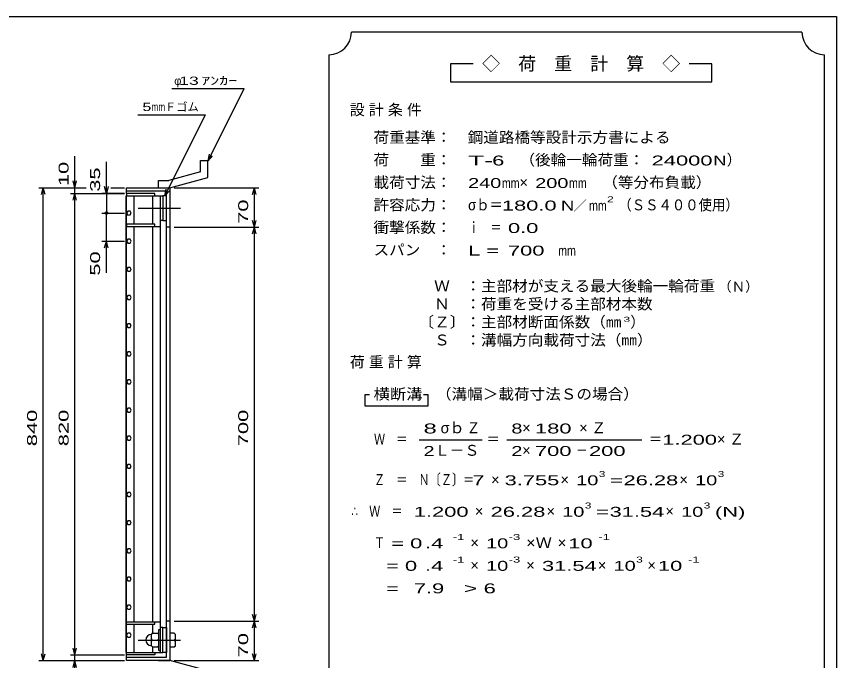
# Model space of a CAD drawing. Units: millimetres, scale not verified. Extents: x -1456 to 1385, y -1026 to 843.
# Drawn here: x -72 to 1385, y -302 to 843 of the extents above; entities that cross this region are included whole.
import ezdxf
from ezdxf.enums import TextEntityAlignment as Align

# ---------------------------------------------------------------- set-up
doc = ezdxf.new("R2010")
doc.units = ezdxf.units.MM
doc.header["$LTSCALE"] = 8
doc.linetypes.add('CHAIN', pattern=[18.5, 12, -1.5, 3.5, -1.5])
for name, color, linetype, lineweight in [('0_2', 150, 'Continuous', 25), ('16', 3, 'Continuous', 25), ('19', 6, 'Continuous', 25), ('22', 4, 'Continuous', 25), ('24', 2, 'Continuous', 25)]:
    doc.layers.add(name, color=color, linetype=linetype, lineweight=lineweight)
doc.styles.add('ベクトル', font='')
doc.styles.get('ベクトル').set_extended_font_data('ベクトル')

msp = doc.modelspace()

# ---------------------------------------------------------------- linework, layer by layer
at = {"layer": '0_2'}
for p, q in [((-1383.2, 842.8), (1384.8, 842.8)), ((1384.8, 842.8), (1384.8, -917.2))]:
    msp.add_line(p, q, dxfattribs=at)
at = {"layer": '16'}
for p, q in [((174, 528.5), (124, 528.5)), ((124, 528.5), (124, 524)), ((174, 524), (174, 528.5)), ((123.3, -287), (123.3, 524)), ((123.3, 524), (124, 524)), ((124, 524), (174, 524)), ((124, -287), (124, 524)), ((124, 524), (184, 524)), ((137.5, 474), (137.5, 524)), ((170.5, 474), (170.5, 524)), ((184, -287), (184, 524)), ((184, 524), (188.5, 524)), ((188.5, 524), (188.5, 480)), ((194.5, 524), (188.5, 524)), ((194.5, 480), (194.5, 524)), ((125.976, 496.95), (124, 493.472)), ((129.976, 496.978), (125.976, 496.95)), ((132, 493.5), (129.976, 496.978)), ((124, 493.472), (126.024, 490.022)), ((126.024, 490.022), (130.024, 490.05)), ((130.024, 490.05), (132, 493.528)), ((124, 474), (124, 469.5)), ((174, 474), (124, 474)), ((124, 469.5), (184, 469.5)), ((137.5, -232.5), (137.5, 469.5)), ((170.5, -232.5), (170.5, 469.5)), ((174, 469.5), (174, 474)), ((188.5, 480), (184, 480)), ((188.5, 480), (194.5, 480)), ((125.976, 446.95), (124, 443.472)), ((124, 443.472), (126.024, 440.022)), ((129.976, 446.978), (125.976, 446.95)), ((126.024, 440.022), (130.024, 440.05)), ((132, 443.5), (129.976, 446.978)), ((130.024, 440.05), (132, 443.528)), ((125.976, 396.95), (124, 393.472)), ((124, 393.472), (126.024, 390.022)), ((129.976, 396.978), (125.976, 396.95)), ((132, 393.5), (129.976, 396.978)), ((130.024, 390.05), (132, 393.528)), ((126.024, 390.022), (130.024, 390.05)), ((125.976, 346.95), (124, 343.472)), ((124, 343.472), (126.024, 340.022)), ((129.976, 346.978), (125.976, 346.95)), ((126.024, 340.022), (130.024, 340.05)), ((132, 343.5), (129.976, 346.978)), ((130.024, 340.05), (132, 343.528)), ((125.976, 296.95), (124, 293.472)), ((124, 293.472), (126.024, 290.022)), ((129.976, 296.978), (125.976, 296.95)), ((132, 293.5), (129.976, 296.978)), ((130.024, 290.05), (132, 293.528)), ((126.024, 290.022), (130.024, 290.05)), ((125.976, 246.95), (124, 243.472)), ((124, 243.472), (126.024, 240.022)), ((129.976, 246.978), (125.976, 246.95)), ((126.024, 240.022), (130.024, 240.05)), ((132, 243.5), (129.976, 246.978)), ((130.024, 240.05), (132, 243.528)), ((125.976, 196.95), (124, 193.472)), ((124, 193.472), (126.024, 190.022)), ((129.976, 196.978), (125.976, 196.95)), ((126.024, 190.022), (130.024, 190.05)), ((132, 193.5), (129.976, 196.978)), ((130.024, 190.05), (132, 193.528)), ((125.976, 146.95), (124, 143.472)), ((129.976, 146.978), (125.976, 146.95)), ((132, 143.5), (129.976, 146.978)), ((124, 143.472), (126.024, 140.022)), ((126.024, 140.022), (130.024, 140.05)), ((130.024, 140.05), (132, 143.528)), ((125.976, 96.95), (124, 93.472)), ((124, 93.472), (126.024, 90.022)), ((129.976, 96.978), (125.976, 96.95)), ((126.024, 90.022), (130.024, 90.05)), ((132, 93.5), (129.976, 96.978)), ((130.024, 90.05), (132, 93.528)), ((125.976, 46.95), (124, 43.472)), ((129.976, 46.978), (125.976, 46.95)), ((132, 43.5), (129.976, 46.978)), ((124, 43.472), (126.024, 40.022)), ((126.024, 40.022), (130.024, 40.05)), ((130.024, 40.05), (132, 43.528)), ((125.976, -3.05), (124, -6.528)), ((124, -6.528), (126.024, -9.978)), ((129.976, -3.022), (125.976, -3.05)), ((126.024, -9.978), (130.024, -9.95)), ((132, -6.5), (129.976, -3.022)), ((130.024, -9.95), (132, -6.472)), ((125.976, -53.05), (124, -56.528)), ((124, -56.528), (126.024, -59.978)), ((129.976, -53.022), (125.976, -53.05)), ((132, -56.5), (129.976, -53.022)), ((130.024, -59.95), (132, -56.472)), ((126.024, -59.978), (130.024, -59.95)), ((125.976, -103.05), (124, -106.528)), ((124, -106.528), (126.024, -109.978)), ((129.976, -103.022), (125.976, -103.05)), ((126.024, -109.978), (130.024, -109.95)), ((132, -106.5), (129.976, -103.022)), ((130.024, -109.95), (132, -106.472)), ((125.976, -153.05), (124, -156.528)), ((124, -156.528), (126.024, -159.978)), ((129.976, -153.022), (125.976, -153.05)), ((126.024, -159.978), (130.024, -159.95)), ((132, -156.5), (129.976, -153.022)), ((130.024, -159.95), (132, -156.472)), ((125.976, -203.05), (124, -206.528)), ((129.976, -203.022), (125.976, -203.05)), ((132, -206.5), (129.976, -203.022)), ((126.024, -209.978), (124, -206.528)), ((126.024, -209.978), (130.024, -209.95)), ((130.024, -209.95), (132, -206.472)), ((124, -237), (124, -232.5)), ((124, -232.5), (184, -232.5)), ((174, -237), (174, -232.5)), ((124, -237), (174, -237)), ((137.5, -287), (137.5, -237)), ((170.5, -252), (170.5, -237)), ((181, -283.5), (181, -246.5)), ((181, -246.5), (184, -246.5)), ((188.5, -243), (184, -243)), ((184, -283.5), (184, -246.5)), ((188.5, -287), (188.5, -243)), ((188.5, -243), (194.5, -243)), ((194.5, -243), (194.5, -287)), ((124, -256.528), (125.976, -253.05)), ((126.024, -259.978), (124, -256.528)), ((129.976, -253.022), (125.976, -253.05)), ((126.024, -259.978), (130.024, -259.95)), ((132, -256.5), (129.976, -253.022)), ((130.024, -259.95), (132, -256.472)), ((168, -255), (170, -253)), ((168, -275), (168, -255)), ((170, -253), (179, -253)), ((181, -255), (179, -253)), ((170, -265), (168, -263)), ((170, -265), (168, -267)), ((168, -275), (170, -277)), ((170, -265), (179, -265)), ((179, -265), (181, -263)), ((181, -267), (179, -265)), ((179, -277), (181, -275)), ((123.3, -287), (124, -287)), ((124, -287), (174, -287)), ((124, -291.5), (124, -287)), ((124, -287), (184, -287)), ((170, -277), (179, -277)), ((170.5, -287), (170.5, -278)), ((174, -287), (174, -291.5)), ((181, -283.5), (184, -283.5)), ((184, -287), (188.5, -287)), ((194.5, -287), (188.5, -287)), ((174, -291.5), (124, -291.5))]:
    msp.add_line(p, q, dxfattribs=at)
at = {"layer": '16', "linetype": 'CHAIN'}
for p, q in [((144.4, 502), (219.4, 502)), ((144.4, -265), (219.4, -265))]:
    msp.add_line(p, q, dxfattribs=at)
at = {"layer": '16'}
msp.add_arc((168, -265), 10, 90, 270, dxfattribs=at)
at = {"layer": '19'}
for p, q in [((255.11, 586.62), (268.11, 586.62)), ((255.11, 566.6), (255.11, 586.62)), ((268.11, 556.62), (268.11, 586.62)), ((255.11, 566.6), (198.78, 551.51)), ((200.5, 538.5), (268.11, 556.62)), ((180.49, 551.51), (198.78, 551.51)), ((180.49, 538.51), (180.49, 551.51)), ((124, 528.5), (124, 538.5)), ((124, 538.5), (200.5, 538.5)), ((194.5, 532.5), (124, 532.5)), ((180.5, 538.5), (200.5, 538.5)), ((194.5, -295.5), (194.5, 532.5)), ((200.5, 538.5), (200.5, -301.5)), ((200.5, 468.5), (194.5, 468.5)), ((200.5, -231.5), (194.5, -231.5)), ((208.5, -253), (200.5, -253)), ((200.5, -253), (200.5, -277)), ((210.5, -255), (208.5, -253)), ((210.5, -275), (210.5, -255)), ((200.5, -265), (208.5, -265)), ((210.5, -263), (208.5, -265)), ((208.5, -265), (210.5, -267)), ((208.5, -277), (210.5, -275)), ((200.5, -277), (208.5, -277)), ((124, -301.5), (124, -291.5)), ((124, -295.5), (194.5, -295.5)), ((200.5, -301.5), (124, -301.5)), ((180.5, -301.5), (200.5, -301.5)), ((268.11, -319.62), (200.5, -301.5))]:
    msp.add_line(p, q, dxfattribs=at)
at = {"layer": '22'}
for p, q in [((204.5, 714.5), (332.5, 714.5)), ((268.5, 586.5), (332.5, 714.5)), ((144, 668), (264, 668)), ((192, 524), (264, 668)), ((268.5, 586.5), (270.9, 598.18)), ((32, 538.5), (32, 594.5)), ((88, 528.5), (88, 584.5)), ((268.5, 586.5), (276.5, 595.3)), ((32, 538.5), (28.8, 550.5)), ((32, 538.5), (35.2, 550.5)), ((88, 528.5), (84.8, 540.5)), ((91.2, 540.5), (88, 528.5)), ((-32, 538.5), (52, 538.5)), ((-27.2, 526.5), (-24, 538.5)), ((-20.8, 526.5), (-24, 538.5)), ((-24, -301.5), (-24, 538.5)), ((24, 538.5), (52, 538.5)), ((24, 528.5), (120, 528.5)), ((28.8, 516.5), (32, 528.5)), ((32, 528.5), (32, 538.5)), ((35.2, 516.5), (32, 528.5)), ((32, -291.5), (32, 528.5)), ((120, 528.5), (80, 528.5)), ((88, 528.5), (88, 493.5)), ((96, 538.5), (120, 538.5)), ((96, 538.5), (120, 538.5)), ((192, 524), (194.4, 535.68)), ((192, 524), (200, 532.8)), ((208.5, 538.5), (358.9, 538.5)), ((347.7, 526.5), (350.9, 538.5)), ((354.1, 526.5), (350.9, 538.5)), ((350.9, 468.5), (350.9, 538.5)), ((80, 493.5), (120, 493.5)), ((88, 443.5), (88, 493.5)), ((208.5, 468.5), (358.9, 468.5)), ((350.9, 468.5), (347.7, 480.5)), ((347.7, 456.5), (350.9, 468.5)), ((350.9, 468.5), (354.1, 480.5)), ((354.1, 456.5), (350.9, 468.5)), ((350.9, -231.5), (350.9, 468.5)), ((80, 443.5), (120, 443.5)), ((84.8, 431.5), (88, 443.5)), ((91.2, 431.5), (88, 443.5)), ((88, 387.5), (88, 443.5)), ((208.5, -231.5), (358.9, -231.5)), ((350.9, -231.5), (347.7, -219.5)), ((347.7, -243.5), (350.9, -231.5)), ((350.9, -231.5), (354.1, -219.5)), ((354.1, -243.5), (350.9, -231.5)), ((350.9, -301.5), (350.9, -231.5)), ((-24, -301.5), (-27.2, -289.5)), ((-24, -301.5), (-20.8, -289.5)), ((32, -291.5), (28.8, -279.5)), ((32, -291.5), (35.2, -279.5)), ((350.9, -301.5), (347.7, -289.5)), ((350.9, -301.5), (354.1, -289.5)), ((-32, -301.5), (120, -301.5)), ((24, -291.5), (120, -291.5)), ((24, -301.5), (120, -301.5)), ((28.8, -313.5), (32, -301.5)), ((32, -301.5), (32, -291.5)), ((35.2, -313.5), (32, -301.5)), ((32, -357.5), (32, -301.5)), ((208.5, -301.5), (358.9, -301.5))]:
    msp.add_line(p, q, dxfattribs=at)
msp.add_circle((88, 493.5), 2.4, dxfattribs=at)
at = {"layer": '24', "color": 4}
for p, q in [((1323.2, 814.8), (523.2, 814.8)), ((483.2, 774.8), (483.2, -465.2)), ((1363.2, -465.2), (1363.2, 774.8)), ((739.2, 758.8), (699.2, 758.8)), ((699.2, 758.8), (699.2, 726.8)), ((1163.2, 758.8), (1123.2, 758.8)), ((1163.2, 726.8), (1163.2, 758.8)), ((699.2, 726.8), (1163.2, 726.8)), ((555.2, 170.8), (547.2, 170.8)), ((547.2, 170.8), (547.2, 150.8)), ((659.2, 170.8), (651.2, 170.8)), ((659.2, 150.8), (659.2, 170.8)), ((547.2, 150.8), (659.2, 150.8)), ((643.2, 90.8), (755.2, 90.8)), ((799.2, 90.8), (1039.2, 90.8))]:
    msp.add_line(p, q, dxfattribs=at)
for centre, start, end in [((483.2, 814.8), 270, 0), ((1363.2, 814.8), 180, 270)]:
    msp.add_arc(centre, 40, start, end, dxfattribs=at)

# ---------------------------------------------------------------- texts
at = {"layer": '22', "color": 2, "style": 'ベクトル'}
for s, p in [('φ', (208.5, 728.5)), ('Ｆゴム', (192, 682))]:
    msp.add_text(s, height=14.66, dxfattribs=at).set_placement(p, align=Align.MIDDLE_LEFT)
for s, width, p in [(' 13 ', 1.6, (208.5, 728.5)), ('ｱﾝｶｰ', 1.6, (256.5, 728.5)), ('5', 1.45, (152, 682)), ('mm', 0.75, (168, 682))]:
    msp.add_text(s, height=14.66, dxfattribs=dict(at, width=width)).set_placement(p, align=Align.MIDDLE_LEFT)
at = {"layer": '22', "color": 2, "style": 'ベクトル', "width": 1.65}
for s, p in [(' 10 ', (12, 530.5)), (' 35 ', (68, 520.5)), (' 70 ', (330.9, 463.5)), (' 50 ', (68, 371.5)), (' 840 ', (-44, 68.5)), (' 820 ', (12, 68.5)), (' 700 ', (330.9, 68.5)), (' 70 ', (330.9, -306.5))]:
    msp.add_text(s, height=17.6, rotation=90, dxfattribs=at).set_placement(p, align=Align.MIDDLE_LEFT)
at = {"layer": '24', "style": 'ベクトル'}
for s, height, p in [('◇\u3000荷\u3000重\u3000計\u3000算\u3000◇', 23.46, (755.2, 758.8)), ('）', 19.35, (1189.6, 588)), ('×', 19.35, (821.6, 548)), ('／', 17.6, (917.2, 506.8)), ('（Ｎ）', 17.6, (1174.4, 362.8)), ('）', 19.35, (1018.4, 300)), ('σｂ', 19.35, (681.6, 112)), ('×', 19.35, (826.4, 112)), ('Ｌ－Ｓ', 19.35, (671.2, 72)), ('×', 19.35, (826.4, 72)), ('×', 19.35, (771.2, 20)), ('×', 19.35, (894.4, 20)), ('×', 19.35, (1105.6, 20)), ('×', 19.35, (742.4, -36)), ('×', 19.35, (869.6, -36)), ('×', 19.35, (1080.8, -36)), ('×', 19.35, (734.4, -92)), ('×', 19.35, (889.6, -92)), ('×', 19.35, (734.4, -132)), ('×', 19.35, (833.6, -132)), ('×', 19.35, (960.8, -132)), ('×', 19.35, (1048.8, -132))]:
    msp.add_text(s, height=height, dxfattribs=at).set_placement(p, align=Align.MIDDLE_LEFT)
for s, height, width, p in [('荷重基準：\u3000', 19.35, 1.05, (562.4, 628)), ('鋼道路橋等設計示方書による', 19.35, 1.05, (729.6, 628)), ('荷\u3000\u3000重：\u3000', 19.35, 1.05, (562.4, 588)), ('（後輪一輪荷重：', 19.35, 1.05, (821.6, 588)), ('T-', 17.6, 2, (730.4, 586.8)), (' 6 ', 17.6, 1.65, (762.4, 586.8)), (' 24000', 17.6, 1.65, (1045.6, 586.8)), ('N', 17.6, 1.4, (1165.6, 586.8)), ('載荷寸法：\u3000', 19.35, 1.05, (562.4, 548)), ('240', 17.6, 1.5, (730.4, 546.8)), ('200', 17.6, 1.5, (849.6, 546.8)), ('\u3000（等分布負載）', 19.35, 1.05, (940.8, 548)), ('mm', 17.6, 0.8, (790.4, 546.8)), ('mm', 17.6, 0.8, (909.6, 546.8)), ('許容応力：\u3000', 19.35, 1.05, (562.4, 508)), ('σｂ＝', 19.35, 0.9, (730.4, 508)), ('180.0', 17.6, 1.65, (790.4, 506.8)), ('N', 17.6, 1.4, (895.2, 506.8)), ('mm', 17.6, 0.8, (945.2, 506.8)), ('2', 10.56, 1.5, (977.2, 518)), ('（ＳＳ４００使用）', 19.35, 0.9, (997.2, 508)), ('衝撃係数：\u3000', 19.35, 1.05, (562.4, 468)), ('ｉ\u3000＝', 19.35, 0.75, (730.4, 468)), (' 0.0', 17.6, 1.65, (790.4, 466.8)), ('スパン\u3000：\u3000', 19.35, 1.05, (562.4, 428)), ('L =', 17.6, 1.65, (730.4, 426.8)), (' 700 ', 17.6, 1.65, (790.4, 426.8)), ('mm', 17.6, 0.8, (890.4, 426.8)), ('\u3000Ｗ\u3000：主部材が支える最大後輪一輪荷重', 19.35, 1.05, (642.4, 364)), ('\u3000Ｎ\u3000：荷重を受ける主部材本数', 19.35, 1.05, (642.4, 332)), ('〔Ｚ〕：主部材断面係数（㎜', 19.35, 1.05, (642.4, 300)), ('3', 8.798, 1.8, (1006.4, 304.8)), ('\u3000Ｓ\u3000：溝幅方向載荷寸法（㎜）', 19.35, 1.05, (642.4, 268)), ('横断溝', 19.35, 1.1, (562.4, 172)), ('\u3000（溝幅＞載荷寸法Ｓの場合）', 19.35, 1.05, (645.6, 172)), ('8', 17.6, 1.8, (651.2, 110.8)), ('Ｚ', 19.35, 0.9, (728, 112)), ('8', 17.6, 1.5, (807.2, 110.8)), (' 180 ', 17.6, 1.65, (838.4, 110.8)), ('Ｗ\u3000＝', 19.35, 0.75, (563.2, 92)), ('＝', 19.35, 0.9, (763.2, 92)), ('＝', 19.35, 0.9, (1051.2, 92)), ('1.200', 17.6, 1.65, (1075.2, 90.8)), ('2', 17.6, 1.5, (651.2, 70.8)), ('2', 17.6, 1.5, (807.2, 70.8)), (' 700 ', 17.6, 1.65, (838.4, 70.8)), ('－', 19.35, 0.75, (922.4, 72)), (' 200 ', 17.6, 1.65, (934.4, 70.8)), ('Ｚ\u3000＝\u3000Ｎ〔Ｚ〕＝', 19.35, 0.75, (563.2, 20)), ('3', 10.56, 1.5, (962.4, 30)), ('3', 10.56, 1.5, (1173.6, 30)), (' 7 ', 17.6, 1.65, (727.2, 18.8)), ('3.755', 17.6, 1.65, (795.2, 18.8)), ('10', 17.6, 1.5, (922.4, 18.8)), ('=', 17.6, 1.7, (982.4, 18.8)), ('26.28', 17.6, 1.65, (1006.4, 18.8)), ('10', 17.6, 1.5, (1133.6, 18.8)), ('∴\u3000Ｗ\u3000＝', 19.35, 0.75, (523.2, -36)), (' 1.200', 17.6, 1.65, (623.2, -37.2)), ('26.28', 17.6, 1.65, (770.4, -37.2)), ('10', 17.6, 1.5, (897.6, -37.2)), ('3', 10.56, 1.5, (937.6, -26)), ('31.54', 17.6, 1.65, (981.6, -37.2)), ('10', 17.6, 1.5, (1108.8, -37.2)), ('3', 10.56, 1.5, (1148.8, -26)), ('(N)', 17.6, 1.65, (1168.8, -37.2)), ('=', 17.6, 1.7, (957.6, -37.2)), ('Ｔ', 19.35, 0.75, (563.2, -92)), (' = 0', 17.6, 1.65, (583.2, -93.2)), (' .4 ', 17.6, 1.65, (643.2, -93.2)), ('-1', 10.56, 1.65, (703.2, -82)), ('10', 17.6, 1.5, (762.4, -93.2)), ('-3', 10.56, 1.65, (802.4, -82)), ('×Ｗ', 19.35, 1.1, (833.6, -92)), (' 10 ', 17.6, 1.65, (897.6, -93.2)), ('-1', 10.56, 1.65, (961.6, -82)), ('  = 0', 17.6, 1.65, (563.2, -133.2)), (' .4 ', 17.6, 1.65, (643.2, -133.2)), ('-1', 10.56, 1.65, (703.2, -122)), ('10', 17.6, 1.5, (762.4, -133.2)), ('-3', 10.56, 1.65, (802.4, -122)), ('31.54', 17.6, 1.65, (861.6, -133.2)), ('10', 17.6, 1.5, (988.8, -133.2)), ('3', 10.56, 1.5, (1028.8, -122)), (' 10 ', 17.6, 1.65, (1056.8, -133.2)), ('-1', 10.56, 1.65, (1120.8, -122)), ('  =', 17.6, 1.65, (563.2, -173.2)), (' 7.9', 17.6, 1.65, (623.2, -173.2)), ('>', 17.6, 1.7, (723.2, -173.2)), (' 6 ', 17.6, 1.65, (747.2, -173.2))]:
    msp.add_text(s, height=height, dxfattribs=dict(at, width=width)).set_placement(p, align=Align.MIDDLE_LEFT)
at = {"layer": '24', "char_height": 19.35, "attachment_point": 4, "style": 'ベクトル'}
for s, insert in [('\\T1.28;設計条件', (520.4, 676)), ('\\T1.28;荷重計算', (520.4, 228)), ('\\T1.42;×Ｚ', (927.6, 112)), ('\\T1.42;×Ｚ', (1172.4, 92))]:
    msp.add_mtext(s, dxfattribs=dict(at, insert=insert))

doc.saveas('drawing.dxf')
